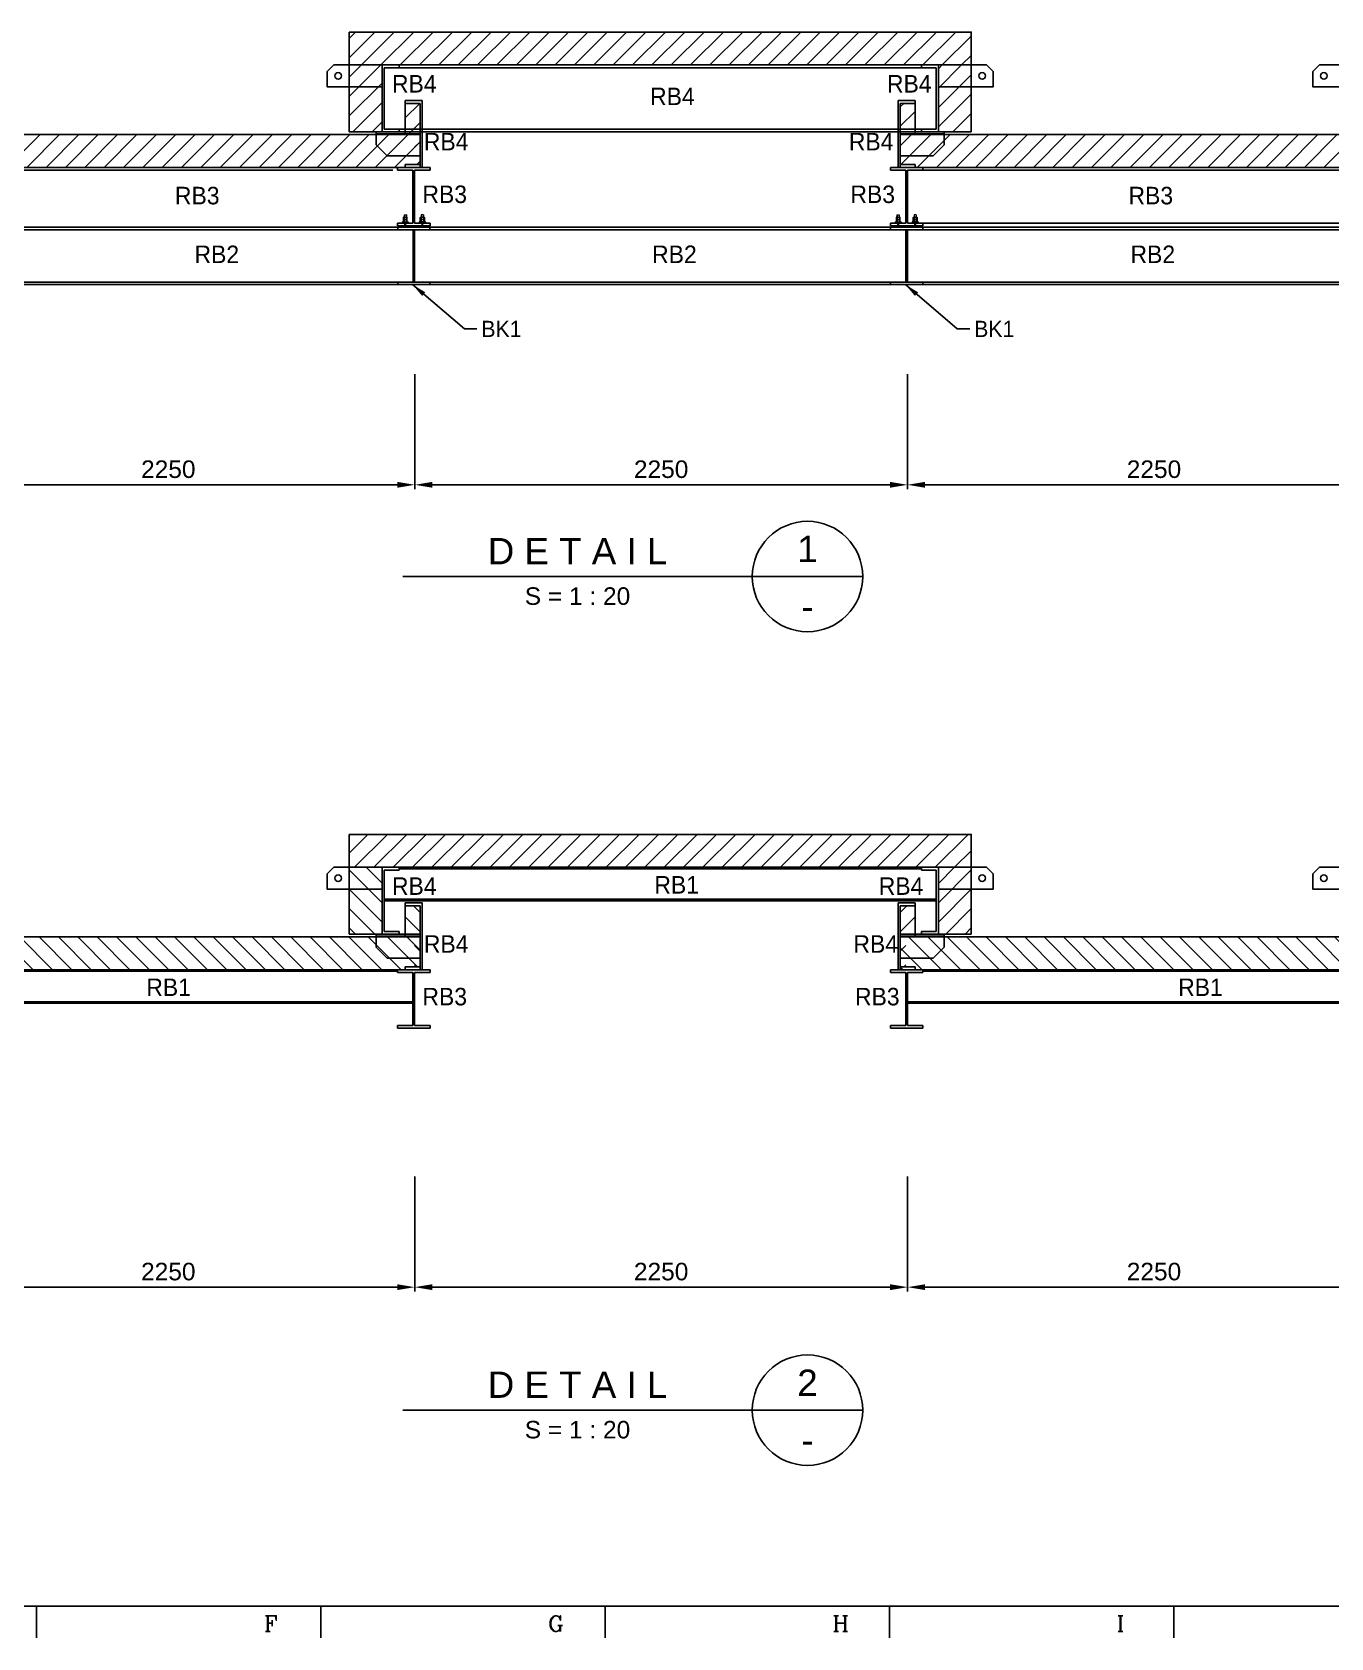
# Model space of a CAD drawing. Header units: millimetres. Extents: x 0 to 153097, y 17753 to 125268.
# Drawn here: x 20900 to 38688, y 18376 to 40365 of the extents above; entities that cross this region are included whole.
import ezdxf
from ezdxf.enums import TextEntityAlignment as Align

# ---------------------------------------------------------------- set-up
doc = ezdxf.new("R2010")
doc.units = ezdxf.units.MM
doc.header["$LTSCALE"] = 50
for name, pattern in [('CENTER', [2, 1.25, -0.25, 0.25, -0.25]), ('HIDDEN', [0.375, 0.25, -0.125]), ('PHANTOM2', [31.75, 15.875, -3.175, 3.175, -3.175, 3.175, -3.175])]:
    doc.linetypes.add(name, pattern=pattern)
doc.layers.get('Defpoints').update_dxf_attribs({"color": 140})
for name, color, linetype in [('1', 7, 'Continuous'), ('C_CEN', 1, 'CENTER'), ('C_STEEL', 2, 'Continuous'), ('C_TEXT_01', 2, 'Continuous'), ('DIM-SCALE', 7, 'Continuous'), ('finish', 1, 'Continuous'), ('TAN-TIT', 30, 'Continuous'), ('TITLE', 7, 'Continuous')]:
    doc.layers.add(name, color=color, linetype=linetype)
doc.layers.add('C_HAT', color=8, linetype='Continuous', lineweight=0)
doc.styles.add('Arial', font='arial.ttf')
doc.styles.add('COM', font='COMPLEX', dxfattribs={"height": 5})
doc.styles.add('돋움', font='')
doc.styles.get('돋움').set_extended_font_data('Dotum')
doc.dimstyles.new('일반도면_0050', dxfattribs={"dimtxt": 200, "dimasz": 200, "dimexe": 50, "dimexo": 250, "dimgap": 75, "dimtad": 1, "dimdec": 0, "dimzin": 0, "dimdsep": 46, "dimtxsty": 'Arial', "dimcen": -250, "dimclrd": 7, "dimclre": 7, "dimclrt": 2, "dimadec": 0, "dimazin": 0, "dimtfac": 1, "dimtdec": 0, "dimtix": 1, "dimtmove": 2, "dimatfit": 3, "dimfxl": 1, "dimtolj": 1, "dimtzin": 0, "dimarcsym": 0})
pattern_1 = [(45, (153297.29, -266008.43), (-132.58252, 132.58252), [])]

# ---------------------------------------------------------------- blocks, each defined once
blk = doc.blocks.new('BORDER')
at = {"layer": 'TAN-TIT'}
for p, q in [((4977, 3520), (232823, 3520)), ((69870, 3520), (69870, 2078)), ((82848, 3520), (82848, 2078)), ((95827, 3520), (95827, 2078)), ((108806, 3520), (108806, 2078)), ((121784, 3520), (121784, 2078))]:
    blk.add_line(p, q, dxfattribs=at)
at = {"layer": 'TAN-TIT', "style": 'COM'}
for s, p in [('F', (80253, 2366)), ('G', (93231, 2366)), ('H', (106210, 2366)), ('I', (119188, 2366))]:
    blk.add_text(s, height=721, dxfattribs=at).set_placement(p)
blk = doc.blocks.new('A$C356D3F55')
at = {"layer": 'C_STEEL', "extrusion": (0, 0, -1)}
for p, q in [((0, 0), (148, 0)), ((0, -13), (0, 0)), ((148, 0), (148, -13)), ((70.19, -13), (0, -13)), ((148, -13), (77.81, -13)), ((0, -254), (70.19, -254)), ((0, -267), (0, -254)), ((148, -267), (0, -267)), ((77.81, -254), (148, -254)), ((148, -254), (148, -267))]:
    blk.add_line(p, q, dxfattribs=at)
at = {"layer": 'C_STEEL'}
for p, q in [((70.19, -254), (70.19, -13)), ((77.81, -13), (77.81, -254))]:
    blk.add_line(p, q, dxfattribs=at)
blk = doc.blocks.new('A$C59826761')
at = {"layer": 'C_STEEL', "extrusion": (0, 0, -1)}
for p, q in [((0, 0), (77.5, 0)), ((9.83, -12.7), (77.5, -12.7)), ((77.5, -292.3), (9.83, -292.3)), ((77.5, -305), (0, -305))]:
    blk.add_line(p, q, dxfattribs=at)
at = {"layer": 'C_STEEL'}
for p, q in [((0, 0), (0, -305)), ((77.5, 0), (77.5, -12.7)), ((9.83, -12.7), (9.83, -292.3)), ((77.5, -292.3), (77.5, -305))]:
    blk.add_line(p, q, dxfattribs=at)
blk = doc.blocks.new('A$C71E578DF')
at = {"layer": 'C_STEEL', "color": 4, "extrusion": (0, 0, -1)}
for p, q in [((0, 0), (147, 0)), ((0, -11.2), (0, 0)), ((147, 0), (147, -11.2)), ((70.2, -11.2), (0, -11.2)), ((147, -11.2), (76.8, -11.2)), ((0, -250.8), (70.2, -250.8)), ((0, -262), (0, -250.8)), ((147, -262), (0, -262)), ((76.8, -250.8), (147, -250.8)), ((147, -250.8), (147, -262))]:
    blk.add_line(p, q, dxfattribs=at)
at = {"layer": 'C_STEEL', "color": 4}
for points in [[(70.2, -250.8), (70.2, -11.2)], [(76.8, -11.2), (76.8, -250.8)]]:
    blk.add_lwpolyline(points, dxfattribs=at)
blk = doc.blocks.new('*D319')
at = {"layer": 'Defpoints', "color": 0}
for p in [(19390, 35980), (26140, 35980), (26140, 34166)]:
    blk.add_point(p, dxfattribs=at)
at = {"layer": 'DIM-SCALE', "color": 7, "lineweight": -2}
for p, q in [((19390, 35680), (19390, 34106)), ((26140, 35680), (26140, 34106)), ((19630, 34166), (25900, 34166))]:
    blk.add_line(p, q, dxfattribs=at)
at = {"layer": 'DIM-SCALE', "color": 7}
for points in [[(19630, 34206), (19630, 34126), (19390, 34166)], [(25900, 34206), (25900, 34126), (26140, 34166)]]:
    blk.add_solid(points, dxfattribs=at)
at = {"layer": 'DIM-SCALE', "color": 2, "insert": (22765, 34378), "char_height": 240, "attachment_point": 5, "style": 'Arial'}
blk.add_mtext('\\A1;2250', dxfattribs=at)
blk = doc.blocks.new('*D320')
at = {"layer": 'Defpoints', "color": 0}
for p in [(26140, 35980), (32890, 35980), (26140, 34166)]:
    blk.add_point(p, dxfattribs=at)
at = {"layer": 'DIM-SCALE', "color": 7, "lineweight": -2}
for p, q in [((26140, 35680), (26140, 34106)), ((32890, 35680), (32890, 34106)), ((32650, 34166), (26380, 34166))]:
    blk.add_line(p, q, dxfattribs=at)
at = {"layer": 'DIM-SCALE', "color": 7}
for points in [[(26380, 34206), (26380, 34126), (26140, 34166)], [(32650, 34206), (32650, 34126), (32890, 34166)]]:
    blk.add_solid(points, dxfattribs=at)
at = {"layer": 'DIM-SCALE', "color": 2, "insert": (29515, 34378), "char_height": 240, "attachment_point": 5, "style": 'Arial'}
blk.add_mtext('\\A1;2250', dxfattribs=at)
blk = doc.blocks.new('*D321')
at = {"layer": 'Defpoints', "color": 0}
for p in [(32890, 35980), (39640, 35980), (32890, 34166)]:
    blk.add_point(p, dxfattribs=at)
at = {"layer": 'DIM-SCALE', "color": 7, "lineweight": -2}
for p, q in [((32890, 35680), (32890, 34106)), ((39640, 35680), (39640, 34106)), ((39400, 34166), (33130, 34166))]:
    blk.add_line(p, q, dxfattribs=at)
at = {"layer": 'DIM-SCALE', "color": 7}
for points in [[(33130, 34206), (33130, 34126), (32890, 34166)], [(39400, 34206), (39400, 34126), (39640, 34166)]]:
    blk.add_solid(points, dxfattribs=at)
at = {"layer": 'DIM-SCALE', "color": 2, "insert": (36265, 34378), "char_height": 240, "attachment_point": 5, "style": 'Arial'}
blk.add_mtext('\\A1;2250', dxfattribs=at)
blk = doc.blocks.new('*D328')
at = {"layer": 'Defpoints', "color": 0}
for p in [(19390, 24993), (26140, 24993), (26140, 23179)]:
    blk.add_point(p, dxfattribs=at)
at = {"layer": 'DIM-SCALE', "color": 7, "lineweight": -2}
for p, q in [((19390, 24693), (19390, 23119)), ((26140, 24693), (26140, 23119)), ((19630, 23179), (25900, 23179))]:
    blk.add_line(p, q, dxfattribs=at)
at = {"layer": 'DIM-SCALE', "color": 7}
for points in [[(19630, 23219), (19630, 23139), (19390, 23179)], [(25900, 23219), (25900, 23139), (26140, 23179)]]:
    blk.add_solid(points, dxfattribs=at)
at = {"layer": 'DIM-SCALE', "color": 2, "insert": (22765, 23391), "char_height": 240, "attachment_point": 5, "style": 'Arial'}
blk.add_mtext('\\A1;2250', dxfattribs=at)
blk = doc.blocks.new('*D329')
at = {"layer": 'Defpoints', "color": 0}
for p in [(26140, 24993), (32890, 24993), (26140, 23179)]:
    blk.add_point(p, dxfattribs=at)
at = {"layer": 'DIM-SCALE', "color": 7, "lineweight": -2}
for p, q in [((26140, 24693), (26140, 23119)), ((32890, 24693), (32890, 23119)), ((32650, 23179), (26380, 23179))]:
    blk.add_line(p, q, dxfattribs=at)
at = {"layer": 'DIM-SCALE', "color": 7}
for points in [[(26380, 23219), (26380, 23139), (26140, 23179)], [(32650, 23219), (32650, 23139), (32890, 23179)]]:
    blk.add_solid(points, dxfattribs=at)
at = {"layer": 'DIM-SCALE', "color": 2, "insert": (29515, 23391), "char_height": 240, "attachment_point": 5, "style": 'Arial'}
blk.add_mtext('\\A1;2250', dxfattribs=at)
blk = doc.blocks.new('*D330')
at = {"layer": 'Defpoints', "color": 0}
for p in [(32890, 24993), (39640, 24993), (32890, 23179)]:
    blk.add_point(p, dxfattribs=at)
at = {"layer": 'DIM-SCALE', "color": 7, "lineweight": -2}
for p, q in [((32890, 24693), (32890, 23119)), ((39640, 24693), (39640, 23119)), ((39400, 23179), (33130, 23179))]:
    blk.add_line(p, q, dxfattribs=at)
at = {"layer": 'DIM-SCALE', "color": 7}
for points in [[(33130, 23219), (33130, 23139), (32890, 23179)], [(39400, 23219), (39400, 23139), (39640, 23179)]]:
    blk.add_solid(points, dxfattribs=at)
at = {"layer": 'DIM-SCALE', "color": 2, "insert": (36265, 23391), "char_height": 240, "attachment_point": 5, "style": 'Arial'}
blk.add_mtext('\\A1;2250', dxfattribs=at)

msp = doc.modelspace()

# ---------------------------------------------------------------- hatches: boundary and pattern name
at = {"layer": 'finish'}
h = msp.add_hatch(dxfattribs=at)
h.set_pattern_fill('ANSI31', color=256, scale=1500, style=0)
h.set_pattern_definition(pattern_1)
h.paths.add_polyline_path([(29502.29, 40364.8), (25239.05, 40364.8), (25239.05, 39914.8), (25689.05, 39914.8), (25921.55, 39914.8), (29502.29, 39914.8)])
h.paths.add_polyline_path([(33765.53, 40364.8), (29502.29, 40364.8), (29502.29, 39914.8), (33765.53, 39914.8)])
h = msp.add_hatch(dxfattribs=at)
h.set_pattern_fill('ANSI31', color=256, scale=1500, style=0)
h.set_pattern_definition(pattern_1)
h.paths.add_polyline_path([(25242.29, 39914.8), (25692.29, 39914.8), (25692.29, 39614.8), (25242.29, 39614.8)])
h.paths.add_polyline_path([(25242.29, 39614.8), (25692.29, 39614.8), (25692.29, 38999.8), (25242.29, 38999.8)])
h = msp.add_hatch(dxfattribs=at)
h.set_pattern_fill('ANSI31', color=256, scale=1500, style=0)
h.set_pattern_definition(pattern_1)
h.paths.add_polyline_path([(33762.29, 39614.8), (33762.29, 39914.8), (33312.29, 39914.8), (33312.29, 39614.8)])
h.paths.add_polyline_path([(33762.29, 39614.8), (33312.29, 39614.8), (33312.29, 38999.8), (33762.29, 38999.8)])
h = msp.add_hatch(dxfattribs=at)
h.set_pattern_fill('ANSI31', color=256, scale=1500, style=0)
h.set_pattern_definition(pattern_1)
h.paths.add_polyline_path([(26011.04, 39388.6), (26214.05, 39388.6), (26214.05, 38549.8), (26139.05, 38549.8), (26139.05, 38961.7), (26011.04, 38961.7)])
h = msp.add_hatch(dxfattribs=at)
h.set_pattern_fill('ANSI31', color=256, scale=1500, style=0)
h.set_pattern_definition(pattern_1)
h.paths.add_polyline_path([(32993.54, 39388.6), (32790.53, 39388.6), (32790.53, 39037.9), (32993.54, 39037.9)])
h = msp.add_hatch(dxfattribs=at)
h.set_pattern_fill('ANSI31', color=256, scale=1500, style=0)
h.set_pattern_definition(pattern_1)
h.paths.add_polyline_path([(19290.53, 38961.7), (19290.53, 38511.7), (26011.04, 38511.7), (26011.04, 38549.8), (26214.05, 38549.8), (26214.05, 38961.7)])
h = msp.add_hatch(dxfattribs=at)
h.set_pattern_fill('ANSI31', color=256, scale=1500, style=0)
h.set_pattern_definition(pattern_1)
h.paths.add_polyline_path([(32790.53, 38961.7), (32790.53, 38511.7), (39511.04, 38511.7), (39511.04, 38549.8), (39714.05, 38549.8), (39714.05, 38961.7)])
h = msp.add_hatch(dxfattribs=at)
h.set_pattern_fill('ANSI31', color=256, scale=1500, style=0)
h.set_pattern_definition([(45, (139797.29, -269451.41), (-132.58252, 132.58252), [])])
h.paths.add_polyline_path([(29502.29, 29378.22), (25239.05, 29378.22), (25239.05, 28928.22), (25689.05, 28928.22), (25921.55, 28928.22), (29502.29, 28928.22)])
h.paths.add_polyline_path([(33765.53, 29378.22), (29502.29, 29378.22), (29502.29, 28928.22), (33765.53, 28928.22)])
h = msp.add_hatch(dxfattribs=at)
h.set_pattern_fill('ANSI31', color=256, scale=1500, style=0)
h.set_pattern_definition([(135, (-80789.47, -269451.41), (132.58252, 132.58252), [])])
h.paths.add_polyline_path([(25242.29, 28928.22), (25692.29, 28928.22), (25692.29, 28628.22), (25242.29, 28628.22)])
h.paths.add_polyline_path([(25242.29, 28628.22), (25692.29, 28628.22), (25692.29, 28013.22), (25242.29, 28013.22)])
h = msp.add_hatch(dxfattribs=at)
h.set_pattern_fill('ANSI31', color=256, scale=1500, style=0)
h.set_pattern_definition([(45, (139794.05, -269451.41), (-132.58252, 132.58252), [])])
h.paths.add_polyline_path([(33762.29, 28628.22), (33762.29, 28928.22), (33312.29, 28928.22), (33312.29, 28628.22)])
h.paths.add_polyline_path([(33762.29, 28628.22), (33312.29, 28628.22), (33312.29, 28013.22), (33762.29, 28013.22)])
h = msp.add_hatch(dxfattribs=at)
h.set_pattern_fill('ANSI31', color=256, scale=1500, style=0)
h.set_pattern_definition([(135, (-80792.71, -277013.88), (132.58252, 132.58252), [])])
h.paths.add_polyline_path([(26011.04, 28402.02), (26214.05, 28402.02), (26214.05, 27563.22), (26139.05, 27563.22), (26139.05, 27975.12), (26011.04, 27975.12)])
h = msp.add_hatch(dxfattribs=at)
h.set_pattern_fill('ANSI31', color=256, scale=1500, style=0)
h.set_pattern_definition([(45, (139797.29, -277013.88), (-132.58252, 132.58252), [])])
h.paths.add_polyline_path([(32993.54, 28402.02), (32790.53, 28402.02), (32790.53, 27563.22), (32865.53, 27563.22), (32865.53, 27975.12), (32993.54, 27975.12)])
h = msp.add_hatch(dxfattribs=at)
h.set_pattern_fill('ANSI31', color=256, scale=1500, style=0)
h.set_pattern_definition([(135, (-81062.71, -276995.88), (132.58252, 132.58252), [])])
h.paths.add_polyline_path([(19290.53, 27975.12), (19290.53, 27525.12), (26011.04, 27525.12), (26011.04, 27563.22), (26214.05, 27563.22), (26214.05, 27975.12)])
h = msp.add_hatch(dxfattribs=at)
h.set_pattern_fill('ANSI31', color=256, scale=1500, style=0)
h.set_pattern_definition([(135, (-67562.71, -276995.88), (132.58252, 132.58252), [])])
h.paths.add_polyline_path([(32790.53, 27975.12), (32790.53, 27525.12), (39511.04, 27525.12), (39511.04, 27563.22), (39714.05, 27563.22), (39714.05, 27975.12)])

# ---------------------------------------------------------------- linework, layer by layer
at = {"layer": 'C_CEN'}
for p, q in [((26010.57, 37773.74), (26010.57, 37674.7)), ((26244, 37773.74), (26244, 37674.7)), ((32760.57, 37773.74), (32760.57, 37674.7)), ((32994, 37773.74), (32994, 37674.7))]:
    msp.add_line(p, q, dxfattribs=at)
at = {"layer": 'C_HAT'}
for p, q in [((25995.06, 37862.64), (25996.67, 37864.26)), ((25995.06, 37862.64), (25995.06, 37829.78)), ((25995.06, 37862.64), (26026.09, 37862.64)), ((25996.67, 37864.26), (25996.67, 37829.78)), ((25996.67, 37864.26), (26024.47, 37864.26)), ((26024.47, 37864.26), (26024.47, 37829.78)), ((26026.09, 37862.64), (26024.47, 37864.26)), ((26026.09, 37862.64), (26026.09, 37829.78)), ((26228.49, 37862.64), (26230.1, 37864.26)), ((26228.49, 37862.64), (26228.49, 37829.78)), ((26259.52, 37862.64), (26228.49, 37862.64)), ((26230.1, 37864.26), (26230.1, 37829.78)), ((26257.9, 37864.26), (26230.1, 37864.26)), ((26257.9, 37864.26), (26257.9, 37829.78)), ((26259.52, 37862.64), (26257.9, 37864.26)), ((26259.52, 37862.64), (26259.52, 37829.78)), ((32745.06, 37862.64), (32746.67, 37864.26)), ((32745.06, 37862.64), (32745.06, 37829.78)), ((32745.06, 37862.64), (32776.09, 37862.64)), ((32746.67, 37864.26), (32746.67, 37829.78)), ((32746.67, 37864.26), (32774.47, 37864.26)), ((32774.47, 37864.26), (32774.47, 37829.78)), ((32776.09, 37862.64), (32774.47, 37864.26)), ((32776.09, 37862.64), (32776.09, 37829.78)), ((32978.49, 37862.64), (32980.1, 37864.26)), ((32978.49, 37862.64), (32978.49, 37829.78)), ((33009.52, 37862.64), (32978.49, 37862.64)), ((32980.1, 37864.26), (32980.1, 37829.78)), ((33007.9, 37864.26), (32980.1, 37864.26)), ((33007.9, 37864.26), (33007.9, 37829.78)), ((33009.52, 37862.64), (33007.9, 37864.26)), ((33009.52, 37862.64), (33009.52, 37829.78)), ((25969.19, 37767.71), (25969.19, 37749.7)), ((25969.19, 37767.71), (26051.95, 37767.71)), ((25969.19, 37749.7), (26051.95, 37749.7)), ((25969.19, 37692.69), (25969.19, 37710.7)), ((25969.19, 37710.7), (26051.95, 37710.7)), ((25969.19, 37692.69), (26051.95, 37692.69)), ((26051.95, 37767.71), (26051.95, 37749.7)), ((26051.95, 37767.71), (26051.95, 37749.7)), ((26051.95, 37692.69), (26051.95, 37710.7)), ((26051.95, 37692.69), (26051.95, 37710.7)), ((26202.62, 37767.71), (26202.62, 37749.7)), ((26202.62, 37767.71), (26202.62, 37749.7)), ((26285.38, 37767.71), (26202.62, 37767.71)), ((26285.38, 37749.7), (26202.62, 37749.7)), ((26202.62, 37692.69), (26202.62, 37710.7)), ((26202.62, 37692.69), (26202.62, 37710.7)), ((26285.38, 37710.7), (26202.62, 37710.7)), ((26285.38, 37692.69), (26202.62, 37692.69)), ((26285.38, 37767.71), (26285.38, 37749.7)), ((26285.38, 37692.69), (26285.38, 37710.7)), ((32719.19, 37767.71), (32719.19, 37749.7)), ((32719.19, 37767.71), (32801.95, 37767.71)), ((32719.19, 37749.7), (32801.95, 37749.7)), ((32719.19, 37692.69), (32719.19, 37710.7)), ((32719.19, 37710.7), (32801.95, 37710.7)), ((32719.19, 37692.69), (32801.95, 37692.69)), ((32801.95, 37767.71), (32801.95, 37749.7)), ((32801.95, 37767.71), (32801.95, 37749.7)), ((32801.95, 37692.69), (32801.95, 37710.7)), ((32801.95, 37692.69), (32801.95, 37710.7)), ((32952.62, 37767.71), (32952.62, 37749.7)), ((32952.62, 37767.71), (32952.62, 37749.7)), ((33035.38, 37767.71), (32952.62, 37767.71)), ((33035.38, 37749.7), (32952.62, 37749.7)), ((32952.62, 37692.69), (32952.62, 37710.7)), ((32952.62, 37692.69), (32952.62, 37710.7)), ((33035.38, 37710.7), (32952.62, 37710.7)), ((33035.38, 37692.69), (32952.62, 37692.69)), ((33035.38, 37767.71), (33035.38, 37749.7)), ((33035.38, 37692.69), (33035.38, 37710.7))]:
    msp.add_line(p, q, dxfattribs=at)
for points in [[(26038.57, 37826.71, 0.43879908), (26024.57, 37826.71, 0.21939954), (25996.57, 37826.71, 0.43879908), (25982.58, 37826.71), (25982.58, 37798.74), (26038.57, 37798.74)], [(26216.01, 37826.71, -0.43879908), (26230, 37826.71, -0.21939954), (26258, 37826.71, -0.43879908), (26272, 37826.71), (26272, 37798.74), (26216.01, 37798.74)], [(32788.57, 37826.71, 0.43879908), (32774.57, 37826.71, 0.21939954), (32746.57, 37826.71, 0.43879908), (32732.58, 37826.71), (32732.58, 37798.74), (32788.57, 37798.74)], [(32966.01, 37826.71, -0.43879908), (32980, 37826.71, -0.21939954), (33008, 37826.71, -0.43879908), (33022, 37826.71), (33022, 37798.74), (32966.01, 37798.74)], [(26038.57, 37795.67, 0.43879908), (26024.57, 37795.67, 0.21939954), (25996.57, 37795.67, 0.43879908), (25982.58, 37795.67), (25982.58, 37767.71), (26038.57, 37767.71)], [(26216.01, 37795.67, -0.43879908), (26230, 37795.67, -0.21939954), (26258, 37795.67, -0.43879908), (26272, 37795.67), (26272, 37767.71), (26216.01, 37767.71)], [(32788.57, 37795.67, 0.43879908), (32774.57, 37795.67, 0.21939954), (32746.57, 37795.67, 0.43879908), (32732.58, 37795.67), (32732.58, 37767.71), (32788.57, 37767.71)], [(32966.01, 37795.67, -0.43879908), (32980, 37795.67, -0.21939954), (33008, 37795.67, -0.43879908), (33022, 37795.67), (33022, 37767.71), (32966.01, 37767.71)]]:
    msp.add_lwpolyline(points, format="xyb", close=True, dxfattribs=at)
for points in [[(25989.58, 37829.78), (25996.57, 37829.78), (26031.57, 37829.78)], [(25989.58, 37829.78), (25996.57, 37829.78), (26031.57, 37829.78)], [(25996.57, 37862.64), (25996.57, 37829.78)], [(25996.57, 37826.71), (25996.57, 37798.74)], [(26024.57, 37862.64), (26024.57, 37829.78)], [(26024.57, 37826.71), (26024.57, 37798.74)], [(26265, 37829.78), (26258, 37829.78), (26223.01, 37829.78)], [(26265, 37829.78), (26258, 37829.78), (26223.01, 37829.78)], [(26230, 37862.64), (26230, 37829.78)], [(26230, 37826.71), (26230, 37798.74)], [(26258, 37862.64), (26258, 37829.78)], [(26258, 37826.71), (26258, 37798.74)], [(32739.58, 37829.78), (32746.57, 37829.78), (32781.57, 37829.78)], [(32739.58, 37829.78), (32746.57, 37829.78), (32781.57, 37829.78)], [(32746.57, 37862.64), (32746.57, 37829.78)], [(32746.57, 37826.71), (32746.57, 37798.74)], [(32774.57, 37862.64), (32774.57, 37829.78)], [(32774.57, 37826.71), (32774.57, 37798.74)], [(33015, 37829.78), (33008, 37829.78), (32973.01, 37829.78)], [(33015, 37829.78), (33008, 37829.78), (32973.01, 37829.78)], [(32980, 37862.64), (32980, 37829.78)], [(32980, 37826.71), (32980, 37798.74)], [(33008, 37862.64), (33008, 37829.78)], [(33008, 37826.71), (33008, 37798.74)], [(25989.58, 37798.74), (25996.57, 37798.74), (26031.57, 37798.74)], [(25996.57, 37795.67), (25996.57, 37767.71)], [(26024.57, 37795.67), (26024.57, 37767.71)], [(26265, 37798.74), (26258, 37798.74), (26223.01, 37798.74)], [(26230, 37795.67), (26230, 37767.71)], [(26258, 37795.67), (26258, 37767.71)], [(32739.58, 37798.74), (32746.57, 37798.74), (32781.57, 37798.74)], [(32746.57, 37795.67), (32746.57, 37767.71)], [(32774.57, 37795.67), (32774.57, 37767.71)], [(33015, 37798.74), (33008, 37798.74), (32973.01, 37798.74)], [(32980, 37795.67), (32980, 37767.71)], [(33008, 37795.67), (33008, 37767.71)]]:
    msp.add_lwpolyline(points, dxfattribs=at)
at = {"layer": 'C_STEEL', "color": 6, "const_width": 31.03}
for points in [[(26010.57, 37710.91), (26010.57, 37749.7)], [(26244, 37710.91), (26244, 37749.7)], [(32760.57, 37710.91), (32760.57, 37749.7)], [(32994, 37710.91), (32994, 37749.7)]]:
    msp.add_lwpolyline(points, dxfattribs=at)
at = {"layer": 'C_TEXT_01'}
for p, q in [((25032.29, 39914.8), (24942.29, 39824.8)), ((25924.79, 39914.8), (33207.29, 39914.8)), ((25924.79, 39914.8), (33079.79, 39914.8)), ((33972.29, 39914.8), (34062.29, 39824.8)), ((38532.29, 39914.8), (38442.29, 39824.8)), ((25924.79, 38999.79), (33079.79, 38999.79)), ((25841.78, 38511.7), (19599.29, 38511.7)), ((39341.78, 38511.7), (33099.29, 38511.7)), ((54006.29, 37692.7), (5058.29, 37692.7)), ((54239.52, 36906.7), (4765.05, 36906.7)), ((25032.29, 28928.22), (24942.29, 28838.22)), ((25924.79, 28928.22), (33207.29, 28928.22)), ((25924.79, 28928.22), (33079.79, 28928.22)), ((33972.29, 28928.22), (34062.29, 28838.22)), ((38532.29, 28928.22), (38442.29, 28838.22)), ((25721.78, 28469.22), (33282.8, 28469.22)), ((25841.78, 27525.12), (19599.29, 27525.12)), ((39341.78, 27525.12), (33099.29, 27525.12)), ((19388.72, 27066.12), (26115.86, 27066.12)), ((32888.72, 27066.12), (39615.86, 27066.12))]:
    msp.add_line(p, q, dxfattribs=at)
at = {"layer": 'C_TEXT_01', "color": 1}
for p, q in [((25242.29, 39914.8), (25242.29, 38999.8)), ((25692.29, 38999.8), (25692.29, 39914.8)), ((33312.29, 38999.8), (33312.29, 39914.8)), ((33762.29, 39914.8), (33762.29, 38999.8)), ((26011.04, 39388.6), (26011.04, 38961.7)), ((32993.54, 39388.6), (32993.54, 38961.7)), ((25692.29, 38999.8), (25242.29, 38999.8)), ((33312.29, 38999.8), (33762.29, 38999.8)), ((25242.29, 28928.22), (25242.29, 28013.22)), ((25692.29, 28013.22), (25692.29, 28928.22)), ((33312.29, 28013.22), (33312.29, 28928.22)), ((33762.29, 28928.22), (33762.29, 28013.22)), ((26011.04, 28402.02), (26011.04, 27975.12)), ((32993.54, 28402.02), (32993.54, 27975.12)), ((25692.29, 28013.22), (25242.29, 28013.22)), ((33312.29, 28013.22), (33762.29, 28013.22))]:
    msp.add_line(p, q, dxfattribs=at)
at = {"layer": 'C_TEXT_01', "linetype": 'HIDDEN', "ltscale": 0.1}
for p, q in [((25924.79, 39876.7), (33079.79, 39876.7)), ((25924.79, 39037.9), (33079.79, 39037.9)), ((25841.78, 38472.7), (19599.29, 38472.7)), ((39405.29, 38472.7), (33099.29, 38472.7)), ((53491.79, 37659.1), (5058.29, 37659.1)), ((39405.29, 37749.7), (33099.29, 37749.7)), ((54239.52, 36940.3), (4765.05, 36940.3)), ((25924.79, 28906.89), (33079.79, 28906.89)), ((25721.78, 28490.55), (33282.8, 28490.55)), ((19599.29, 27503.79), (25905.29, 27503.79)), ((33099.29, 27503.79), (39405.29, 27503.79)), ((19388.72, 27087.45), (26115.86, 27087.45)), ((32888.72, 27087.45), (39615.86, 27087.45))]:
    msp.add_line(p, q, dxfattribs=at)
at = {"layer": 'C_TEXT_01', "color": 1}
for points in [[(25242.29, 40364.8), (33762.29, 40364.8), (33762.29, 39914.8), (25242.29, 39914.8)], [(26214.05, 38961.7), (19290.53, 38961.7), (19290.53, 38511.7), (26214.05, 38511.7)], [(39714.05, 38961.7), (32790.53, 38961.7), (32790.53, 38511.7), (39714.05, 38511.7)], [(25242.29, 29378.22), (33762.29, 29378.22), (33762.29, 28928.22), (25242.29, 28928.22)], [(26214.05, 27975.12), (19290.53, 27975.12), (19290.53, 27525.12), (26214.05, 27525.12)], [(39714.05, 27975.12), (32790.53, 27975.12), (32790.53, 27525.12), (39714.05, 27525.12)]]:
    msp.add_lwpolyline(points, close=True, dxfattribs=at)
at = {"layer": 'C_TEXT_01'}
for points in [[(24942.29, 39824.8), (24942.29, 39614.8), (25692.29, 39614.8), (25692.29, 39914.8), (25032.29, 39914.8)], [(34062.29, 39824.8), (34062.29, 39614.8), (33312.29, 39614.8), (33312.29, 39914.8), (33972.29, 39914.8)], [(38442.29, 39824.8), (38442.29, 39614.8), (39192.29, 39614.8), (39192.29, 39914.8), (38532.29, 39914.8)], [(24942.29, 28838.22), (24942.29, 28628.22), (25692.29, 28628.22), (25692.29, 28928.22), (25032.29, 28928.22)], [(34062.29, 28838.22), (34062.29, 28628.22), (33312.29, 28628.22), (33312.29, 28928.22), (33972.29, 28928.22)], [(38442.29, 28838.22), (38442.29, 28628.22), (39192.29, 28628.22), (39192.29, 28928.22), (38532.29, 28928.22)]]:
    msp.add_lwpolyline(points, dxfattribs=at)
at = {"layer": 'C_TEXT_01', "color": 3}
for points in [[(26214.05, 38969.8), (25614.05, 38969.8), (25614.05, 38999.79), (26214.05, 38999.79)], [(32790.53, 38969.8), (33390.53, 38969.8), (33390.53, 38999.79), (32790.53, 38999.79)], [(26214.05, 27983.22), (25614.05, 27983.22), (25614.05, 28013.21), (26214.05, 28013.21)], [(32790.53, 27983.22), (33390.53, 27983.22), (33390.53, 28013.21), (32790.53, 28013.21)]]:
    msp.add_lwpolyline(points, close=True, dxfattribs=at)
for points in [[(26214.05, 38669.8), (25764.05, 38669.8), (25614.05, 38819.8), (25614.05, 38969.8)], [(32790.53, 38669.8), (33240.53, 38669.8), (33390.53, 38819.8), (33390.53, 38969.8)], [(26214.05, 27683.22), (25764.05, 27683.22), (25614.05, 27833.22), (25614.05, 27983.22)], [(32790.53, 27683.22), (33240.53, 27683.22), (33390.53, 27833.22), (33390.53, 27983.22)]]:
    msp.add_lwpolyline(points, dxfattribs=at)
at = {"layer": 'C_TEXT_01'}
for centre in [(25092.29, 39764.8), (33912.29, 39764.8), (38592.29, 39764.8), (25092.29, 28778.22), (33912.29, 28778.22), (38592.29, 28778.22)]:
    msp.add_circle(centre, 45, dxfattribs=at)
at = {"layer": 'TITLE', "color": 1, "linetype": 'Continuous'}
for p, q in [((30763.65, 32909.79), (25975.65, 32909.79)), ((30763.65, 21495.1), (25975.65, 21495.1))]:
    msp.add_line(p, q, dxfattribs=at)
for points in [[(30763.65, 32909.79), (32275.65, 32909.79)], [(30763.65, 21495.1), (32275.65, 21495.1)]]:
    msp.add_lwpolyline(points, dxfattribs=at)
for centre in [(31519.65, 32909.79), (31519.65, 21495.1)]:
    msp.add_circle(centre, 756, dxfattribs=at)

# ---------------------------------------------------------------- block references
at = {"linetype": 'PHANTOM2', "ltscale": 2, "yscale": 3, "zscale": 3}
for name, p, xscale in [('A$C59826761', (25692.29, 39914.8), 3), ('A$C59826761', (33312.29, 39914.8), -3), ('A$C59826761', (26243.54, 39426.7), -3), ('A$C59826761', (32761.04, 39426.7), 3), ('A$C356D3F55', (26349.29, 38511.7), -3), ('A$C356D3F55', (32655.29, 38511.7), 3), ('A$C71E578DF', (25906.79, 37692.7), 3), ('A$C71E578DF', (32656.79, 37692.7), 3), ('A$C59826761', (25692.29, 28928.22), 3), ('A$C59826761', (33312.29, 28928.22), -3), ('A$C59826761', (26243.54, 28440.12), -3), ('A$C59826761', (32761.04, 28440.12), 3), ('A$C356D3F55', (26349.29, 27525.12), -3), ('A$C356D3F55', (32655.29, 27525.12), 3)]:
    msp.add_blockref(name, p, dxfattribs=dict(at, xscale=xscale))
at = {"layer": '1', "xscale": 0.3, "yscale": 0.3, "zscale": 0.3}
msp.add_blockref('BORDER', (0, 17753.06), dxfattribs=at)

# ---------------------------------------------------------------- texts
at = {"layer": 'C_TEXT_01', "style": '돋움'}
for s, height, p in [('RB4', 240, (25828.21, 39657.58)), ('RB4', 240, (29363.75, 39485.04)), ('RB4', 240, (32607.91, 39657.58)), ('RB4', 240, (26265.58, 38864.87)), ('RB4', 240, (32086.04, 38864.87)), ('RB3', 240, (26245.61, 38144.26)), ('RB3', 240, (32107.36, 38144.26)), ('RB3', 240, (22855.88, 38126.26)), ('RB3', 240, (35916.11, 38126.26)), ('RB2', 240, (23124.29, 37322.26)), ('RB2', 240, (29391.49, 37322.26)), ('RB2', 240, (35943.68, 37322.26)), ('BK1', 222.222, (27053.09, 36300.72)), ('BK1', 222.222, (33803.09, 36300.72)), ('RB1', 240, (29422.22, 28688.43)), ('RB4', 240, (25828.21, 28671)), ('RB4', 240, (32495.73, 28671)), ('RB4', 240, (26265.58, 27878.28)), ('RB4', 240, (32148.87, 27878.28)), ('RB1', 240, (22463.87, 27285.33)), ('RB3', 240, (26245.61, 27157.68)), ('RB3', 240, (32170.19, 27157.68)), ('RB1', 240, (36596.72, 27285.33))]:
    msp.add_text(s, height=height, dxfattribs=at).set_placement(p, align=Align.MIDDLE_LEFT)
at = {"layer": 'C_TEXT_01', "style": 'Arial'}
for p in [(28369.65, 32642.28), (28369.65, 21227.59)]:
    msp.add_text('S = 1 : 20', height=240, dxfattribs=at).set_placement(p, align=Align.MIDDLE_CENTER)
at = {"layer": 'TITLE', "color": 3, "ltscale": 10, "style": 'Arial'}
for p in [(28369.65, 33077.79), (28369.65, 21663.1)]:
    msp.add_text('D E T A I L', height=360, dxfattribs=at).set_placement(p, align=Align.CENTER)
at = {"layer": 'TITLE', "color": 2, "ltscale": 10, "style": 'Arial'}
for s, p in [('1', (31519.62, 33287.79)), ('-', (31519.62, 32500.29)), ('2', (31519.62, 21873.1)), ('-', (31519.62, 21085.6))]:
    msp.add_text(s, height=360, dxfattribs=at).set_placement(p, align=Align.MIDDLE)

# ---------------------------------------------------------------- dimensions: what is measured, and where the dimension line sits
at = {"layer": 'DIM-SCALE'}
for base, p1, p2, picture, middle in [((26140.05, 34165.52), (19390.05, 35979.9), (26140.05, 35979.9), '*D319', (22765.05, 34378.06)), ((26140.05, 23178.94), (19390.05, 24993.32), (26140.05, 24993.32), '*D328', (22765.05, 23391.48))]:
    dim = msp.add_linear_dim(base=base, p1=p1, p2=p2, dimstyle='일반도면_0050', override={"dimscale": 1.2, "dimlfac": 0.333333}, dxfattribs=at)
    dim.commit()
    dim.dimension.update_dxf_attribs({"geometry": picture, "text_midpoint": middle})
for base, p1, p2, picture, middle in [((26140.05, 34165.52), (32890.05, 35979.9), (26140.05, 35979.9), '*D320', (29515.05, 34378.06)), ((32890.05, 34165.52), (39640.05, 35979.9), (32890.05, 35979.9), '*D321', (36265.05, 34378.06)), ((26140.05, 23178.94), (32890.05, 24993.32), (26140.05, 24993.32), '*D329', (29515.05, 23391.48)), ((32890.05, 23178.94), (39640.05, 24993.32), (32890.05, 24993.32), '*D330', (36265.05, 23391.48))]:
    dim = msp.add_linear_dim(base=base, p1=p1, p2=p2, angle=180, dimstyle='일반도면_0050', override={"dimscale": 1.2, "dimlfac": 0.333333}, dxfattribs=at)
    dim.commit()
    dim.dimension.update_dxf_attribs({"geometry": picture, "text_midpoint": middle})

# ---------------------------------------------------------------- leaders
for points in [[(26110.79, 36906.7), (26821.68, 36302.88), (26990.85, 36302.88)], [(32860.79, 36906.7), (33571.68, 36302.88), (33740.85, 36302.88)]]:
    msp.add_leader(points, dimstyle='일반도면_0050', override={"dimlfac": 0.2}, dxfattribs=at)

doc.saveas('drawing.dxf')
